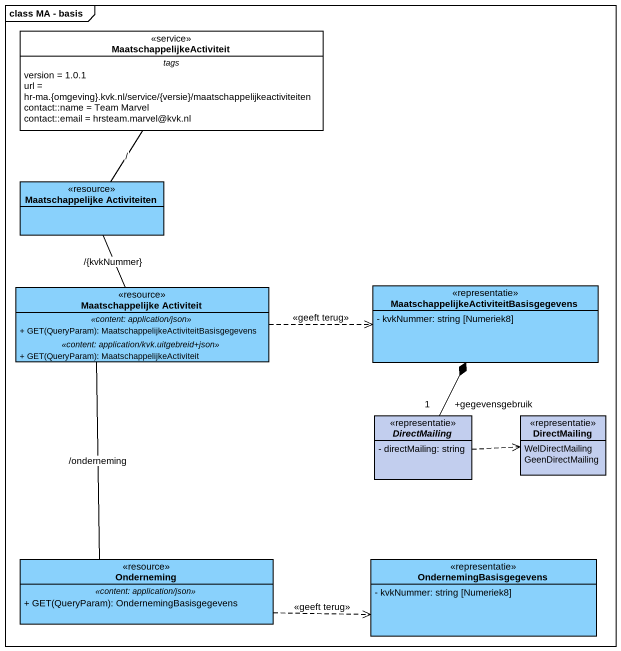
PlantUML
@startuml
mainframe class MA - basis
hide circle
hide empty members
skinparam classAttributeIconSize 0
class MaatschappelijkeActiviteit <<service>> {
  -- tags --
  version = 1.0.1
  url = hr-ma.{omgeving}.kvk.nl/service/{versie}/maatschappelijkeactiviteiten
  contact::name = Team Marvel
  contact::email = hrsteam.marvel@kvk.nl
}
class "Maatschappelijke Activiteiten" as Maatschappelijke <<resource>> #89D1FC
class "Maatschappelijke Activiteit" as Maatschappelijke_Activiteit <<resource>> #89D1FC {
  .. <<content: application/json>> ..
  + GET(QueryParam): MaatschappelijkeActiviteitBasisgegevens
  .. <<content: application/kvk.uitgebreid+json>> ..
  + GET(QueryParam): MaatschappelijkeActiviteit
}
class "MaatschappelijkeActiviteitBasisgegevens" as MaatschappelijkeActiviteitBa <<representatie>> #89D1FC {
  - kvkNummer: string [Numeriek8]
}
abstract class DirectMailing <<representatie>> #C2CEEE {
  - directMailing: string
}
enum "DirectMailing" as DirectMailing_2 <<representatie>> #C2CEEE {
  WelDirectMailing
  GeenDirectMailing
}
class Onderneming <<resource>> #89D1FC {
  .. <<content: application/json>> ..
  + GET(QueryParam): OndernemingBasisgegevens
}
class OndernemingBasisgegevens <<representatie>> #89D1FC {
  - kvkNummer: string [Numeriek8]
}
MaatschappelijkeActiviteit -- Maatschappelijke : /
Maatschappelijke -- Maatschappelijke_Activiteit : /{kvkNummer}
Maatschappelijke_Activiteit .right.> MaatschappelijkeActiviteitBa : <<geeft terug>>
Maatschappelijke_Activiteit -- Onderneming : /onderneming
DirectMailing "+gegevensgebruik\n1" -up-* MaatschappelijkeActiviteitBa
DirectMailing .right.> DirectMailing_2
Onderneming .right.> OndernemingBasisgegevens : <<geeft terug>>
@enduml
